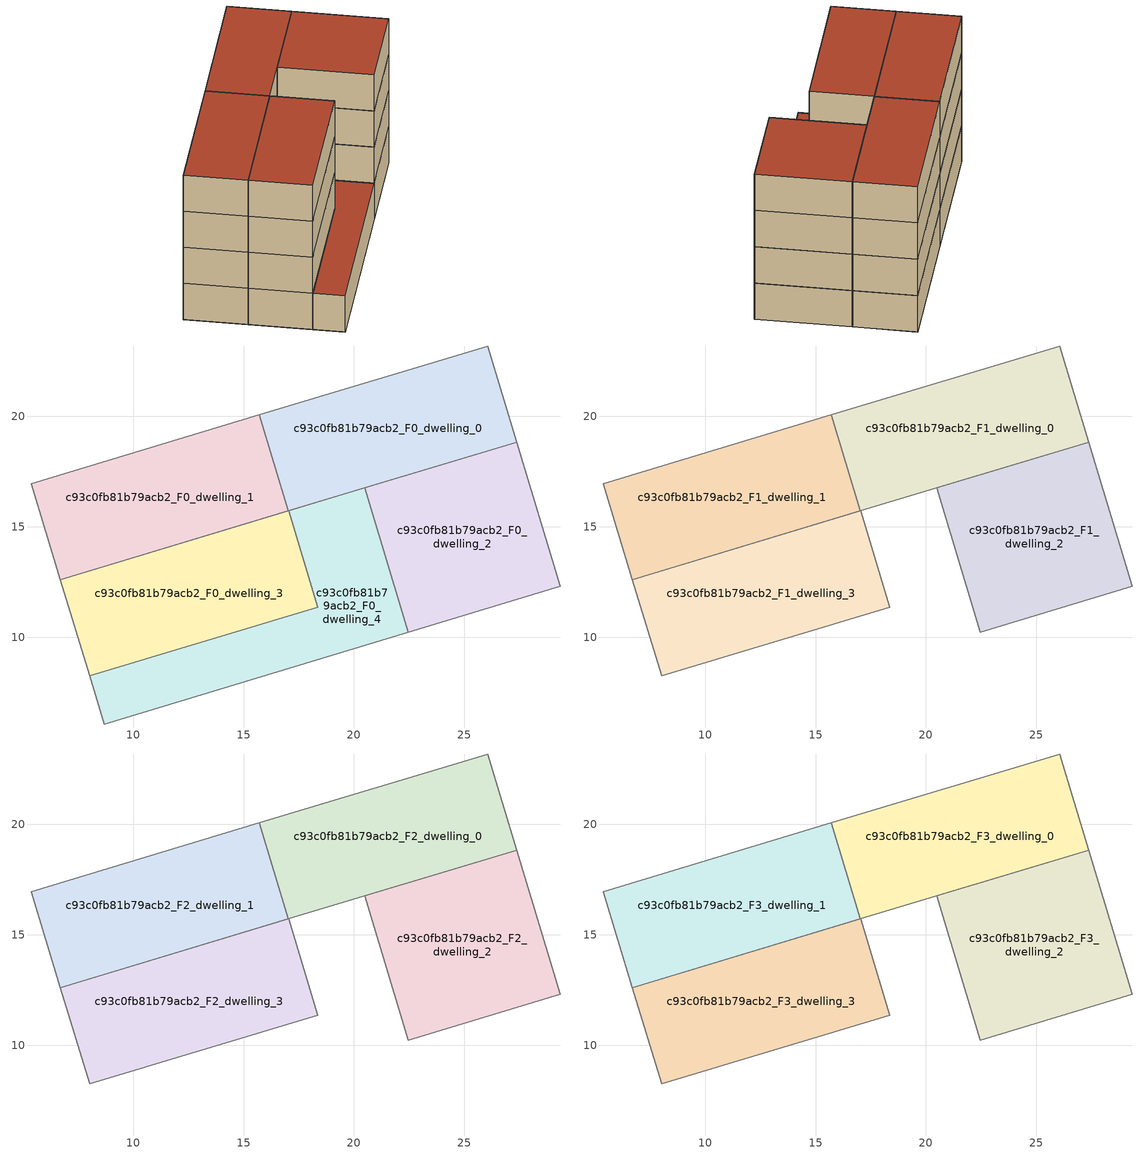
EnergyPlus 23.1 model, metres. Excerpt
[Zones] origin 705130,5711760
c93c0fb81b79acb2_F0_dwelling_0
 floor ground (EU_floor_Construction): 27.38,18.84 26.06,23.19 15.72,20.07 17.04,15.72 z0
 wall adiabatic (EU_wall_Construction): 15.72,20.07 26.06,23.19 27.38,18.84 17.04,15.72 z0:3
 wall to c93c0fb81b79acb2_F0_dwelling_1 (EU_wall_Construction): 17.03,15.72 15.72,20.07 z0:3
c93c0fb81b79acb2_F0_dwelling_1
 floor ground (EU_floor_Construction): 17.04,15.72 15.72,20.07 5.38,16.94 6.7,12.59 z0
 wall adiabatic (EU_wall_Construction): 17.04,15.72 6.7,12.59 5.38,16.94 15.72,20.07 z0:3
c93c0fb81b79acb2_F0_dwelling_2
 floor ground (EU_floor_Construction): 29.35,12.31 27.38,18.84 20.49,16.76 22.46,10.23 z0
 wall adiabatic (EU_wall_Construction): 20.49,16.76 27.38,18.84 29.35,12.31 22.46,10.23 z0:3
 wall to c93c0fb81b79acb2_F0_dwelling_4 (EU_wall_Construction): 22.46,10.23 20.49,16.76 z0:3
c93c0fb81b79acb2_F0_dwelling_3
 floor ground (EU_floor_Construction): 18.36,11.36 17.04,15.72 6.7,12.59 8.02,8.24 z0
 wall adiabatic (EU_wall_Construction): 8.02,8.24 6.7,12.59 17.04,15.72 z0:3
 wall to c93c0fb81b79acb2_F0_dwelling_4 (EU_wall_Construction): 17.04,15.72 18.36,11.36 8.02,8.24 z0:3
c93c0fb81b79acb2_F0_dwelling_4
 floor ground (EU_floor_Construction): 22.46,10.23 20.49,16.76 17.04,15.72 18.36,11.36 8.02,8.24 8.68,6.06 z0
 wall adiabatic (EU_wall_Construction): 17.04,15.72 20.49,16.76 / 22.46,10.23 8.68,6.06 8.02,8.24 z0:3
 roof outside (EU_roof_Construction): 20.49,16.76 22.46,10.23 8.68,6.06 8.02,8.24 18.36,11.36 17.04,15.72 z3
c93c0fb81b79acb2_F1_dwelling_0
 floor to c93c0fb81b79acb2_F0_dwelling_0 (EU_floor_Construction): 27.38,18.84 26.06,23.19 15.72,20.07 17.03,15.72 z3
 wall adiabatic (EU_wall_Construction): 15.72,20.07 26.06,23.19 27.38,18.84 17.04,15.72 z3:6
 wall to c93c0fb81b79acb2_F1_dwelling_1 (EU_wall_Construction): 17.03,15.72 15.72,20.07 z3:6
c93c0fb81b79acb2_F1_dwelling_1
 floor to c93c0fb81b79acb2_F0_dwelling_1 (EU_floor_Construction): 17.03,15.72 15.72,20.07 5.38,16.94 6.7,12.59 z3
 wall adiabatic (EU_wall_Construction): 17.04,15.72 6.7,12.59 5.38,16.94 15.72,20.07 z3:6
c93c0fb81b79acb2_F1_dwelling_2
 floor to c93c0fb81b79acb2_F0_dwelling_2 (EU_floor_Construction): 29.35,12.31 27.38,18.84 20.49,16.76 22.46,10.23 z3
 wall adiabatic (EU_wall_Construction): 29.35,12.31 22.46,10.23 20.49,16.76 27.38,18.84 29.35,12.31 z3:6
c93c0fb81b79acb2_F1_dwelling_3
 floor to c93c0fb81b79acb2_F0_dwelling_3 (EU_floor_Construction): 18.36,11.36 17.04,15.72 6.7,12.59 8.02,8.24 z3
 wall adiabatic (EU_wall_Construction): 18.36,11.36 8.02,8.24 6.7,12.59 17.04,15.72 18.36,11.36 z3:6
c93c0fb81b79acb2_F2_dwelling_0
 floor to c93c0fb81b79acb2_F1_dwelling_0 (EU_floor_Construction): 27.38,18.84 26.06,23.19 15.72,20.07 17.03,15.72 z6
 wall adiabatic (EU_wall_Construction): 15.72,20.07 26.06,23.19 27.38,18.84 17.04,15.72 z6:9
 wall to c93c0fb81b79acb2_F2_dwelling_1 (EU_wall_Construction): 17.03,15.72 15.72,20.07 z6:9
c93c0fb81b79acb2_F2_dwelling_1
 floor to c93c0fb81b79acb2_F1_dwelling_1 (EU_floor_Construction): 17.03,15.72 15.72,20.07 5.38,16.94 6.7,12.59 z6
 wall adiabatic (EU_wall_Construction): 17.04,15.72 6.7,12.59 5.38,16.94 15.72,20.07 z6:9
c93c0fb81b79acb2_F2_dwelling_2
 floor to c93c0fb81b79acb2_F1_dwelling_2 (EU_floor_Construction): 29.35,12.31 27.38,18.84 20.49,16.76 22.46,10.23 z6
 wall adiabatic (EU_wall_Construction): 29.35,12.31 22.46,10.23 20.49,16.76 27.38,18.84 29.35,12.31 z6:9
c93c0fb81b79acb2_F2_dwelling_3
 floor to c93c0fb81b79acb2_F1_dwelling_3 (EU_floor_Construction): 18.36,11.36 17.04,15.72 6.7,12.59 8.02,8.24 z6
 wall adiabatic (EU_wall_Construction): 18.36,11.36 8.02,8.24 6.7,12.59 17.04,15.72 18.36,11.36 z6:9
c93c0fb81b79acb2_F3_dwelling_0
 floor to c93c0fb81b79acb2_F2_dwelling_0 (EU_floor_Construction): 27.38,18.84 26.06,23.19 15.72,20.07 17.03,15.72 z9
 wall adiabatic (EU_wall_Construction): 15.72,20.07 26.06,23.19 27.38,18.84 17.04,15.72 z9:12
 wall to c93c0fb81b79acb2_F3_dwelling_1 (EU_wall_Construction): 17.03,15.72 15.72,20.07 z9:12
 roof outside (EU_roof_Construction): 26.06,23.19 27.38,18.84 17.04,15.72 15.72,20.07 z12
c93c0fb81b79acb2_F3_dwelling_1
 floor to c93c0fb81b79acb2_F2_dwelling_1 (EU_floor_Construction): 17.03,15.72 15.72,20.07 5.38,16.94 6.7,12.59 z9
 wall adiabatic (EU_wall_Construction): 17.04,15.72 6.7,12.59 5.38,16.94 15.72,20.07 z9:12
 roof outside (EU_roof_Construction): 15.72,20.07 17.04,15.72 6.7,12.59 5.38,16.94 z12
c93c0fb81b79acb2_F3_dwelling_2
 floor to c93c0fb81b79acb2_F2_dwelling_2 (EU_floor_Construction): 29.35,12.31 27.38,18.84 20.49,16.76 22.46,10.23 z9
 wall adiabatic (EU_wall_Construction): 29.35,12.31 22.46,10.23 20.49,16.76 27.38,18.84 29.35,12.31 z9:12
 roof outside (EU_roof_Construction): 27.38,18.84 29.35,12.31 22.46,10.23 20.49,16.76 z12
c93c0fb81b79acb2_F3_dwelling_3
 floor to c93c0fb81b79acb2_F2_dwelling_3 (EU_floor_Construction): 18.36,11.36 17.04,15.72 6.7,12.59 8.02,8.24 z9
 wall adiabatic (EU_wall_Construction): 18.36,11.36 8.02,8.24 6.7,12.59 17.04,15.72 18.36,11.36 z9:12
 roof outside (EU_roof_Construction): 17.04,15.72 18.36,11.36 8.02,8.24 6.7,12.59 z12
[Building]
EU S2 Campaign: North Axis=0; Terrain=City; Solar Distribution=FullExterior
[Site:Location]
London: Latitude=51.5; Longitude=-0.5; Time Zone=0; Elevation=25
[SizingPeriod:WeatherFileDays]
AnnualSizingPeriod: Begin Month=1; Begin Day of Month=1; End Month=12; End Day of Month=31; Day of Week for Start Day=Monday; Use Weather File Daylight Saving Period=No; Use Weather File Rain and Snow Indicators=No
[MATERIAL]
EU_InternalMass_Material: Roughness=MediumRough; Thickness=0.1; Conductivity=1; Density=1800; Specific Heat=900; Thermal Absorptance=0.9; Solar Absorptance=0.7; Visible Absorptance=0.7
[MATERIAL:NOMASS] Roughness=MediumRough; Thermal Absorptance=0.9; Solar Absorptance=0.7; Visible Absorptance=0.7
Name | Thermal Resistance
EU_wall_NoMass | 1.04674
EU_roof_NoMass | 4.32442
EU_floor_NoMass | 2.04616
[CONSTRUCTION]
EU_wall_Construction: EU_wall_NoMass
EU_roof_Construction: EU_roof_NoMass
EU_floor_Construction: EU_floor_NoMass
EU_InternalMass_Construction: EU_InternalMass_Material
[ZONE] Type=1; Multiplier=1; Ceiling Height=autocalculate; Floor Area=autocalculate; Part of Total Floor Area=Yes
Name | Volume
c93c0fb81b79acb2_F0_dwelling_0 | 147.331
c93c0fb81b79acb2_F1_dwelling_0; c93c0fb81b79acb2_F2_dwelling_0; c93c0fb81b79acb2_F3_dwelling_0 | 147.33
c93c0fb81b79acb2_F0_dwelling_1; c93c0fb81b79acb2_F1_dwelling_1; c93c0fb81b79acb2_F2_dwelling_1; c93c0fb81b79acb2_F3_dwelling_1 | 147.325
c93c0fb81b79acb2_F0_dwelling_2 | 147.337
c93c0fb81b79acb2_F1_dwelling_2; c93c0fb81b79acb2_F2_dwelling_2; c93c0fb81b79acb2_F3_dwelling_2 | 147.336
c93c0fb81b79acb2_F0_dwelling_3 | 147.341
c93c0fb81b79acb2_F1_dwelling_3; c93c0fb81b79acb2_F2_dwelling_3; c93c0fb81b79acb2_F3_dwelling_3 | 147.342
c93c0fb81b79acb2_F0_dwelling_4 | 147.345
[INTERNALMASS] Construction=EU_InternalMass_Construction
Name | Zone or ZoneList | Surface Area
c93c0fb81b79acb2_F0_dwelling_0_EU_InternalMass | c93c0fb81b79acb2_F0_dwelling_0 | 49.1104
c93c0fb81b79acb2_F0_dwelling_1_EU_InternalMass | c93c0fb81b79acb2_F0_dwelling_1 | 49.1073
c93c0fb81b79acb2_F0_dwelling_2_EU_InternalMass | c93c0fb81b79acb2_F0_dwelling_2 | 49.112
c93c0fb81b79acb2_F0_dwelling_3_EU_InternalMass | c93c0fb81b79acb2_F0_dwelling_3 | 49.1147
c93c0fb81b79acb2_F0_dwelling_4_EU_InternalMass | c93c0fb81b79acb2_F0_dwelling_4 | 49.1148
c93c0fb81b79acb2_F1_dwelling_0_EU_InternalMass | c93c0fb81b79acb2_F1_dwelling_0 | 61.3934
c93c0fb81b79acb2_F1_dwelling_1_EU_InternalMass | c93c0fb81b79acb2_F1_dwelling_1 | 61.3914
c93c0fb81b79acb2_F1_dwelling_2_EU_InternalMass | c93c0fb81b79acb2_F1_dwelling_2 | 61.3917
c93c0fb81b79acb2_F1_dwelling_3_EU_InternalMass | c93c0fb81b79acb2_F1_dwelling_3 | 61.3931
c93c0fb81b79acb2_F2_dwelling_0_EU_InternalMass | c93c0fb81b79acb2_F2_dwelling_0 | 61.3934
c93c0fb81b79acb2_F2_dwelling_1_EU_InternalMass | c93c0fb81b79acb2_F2_dwelling_1 | 61.3914
c93c0fb81b79acb2_F2_dwelling_2_EU_InternalMass | c93c0fb81b79acb2_F2_dwelling_2 | 61.3917
c93c0fb81b79acb2_F2_dwelling_3_EU_InternalMass | c93c0fb81b79acb2_F2_dwelling_3 | 61.3931
c93c0fb81b79acb2_F3_dwelling_0_EU_InternalMass | c93c0fb81b79acb2_F3_dwelling_0 | 61.3934
c93c0fb81b79acb2_F3_dwelling_1_EU_InternalMass | c93c0fb81b79acb2_F3_dwelling_1 | 61.3914
c93c0fb81b79acb2_F3_dwelling_2_EU_InternalMass | c93c0fb81b79acb2_F3_dwelling_2 | 61.3917
c93c0fb81b79acb2_F3_dwelling_3_EU_InternalMass | c93c0fb81b79acb2_F3_dwelling_3 | 61.3931
[OTHEREQUIPMENT] Fuel Type=Electricity; Design Level Calculation Method=Watts/Area; Power per Zone Floor Area=1; Fraction Latent=0; Fraction Radiant=0; Fraction Lost=0; Carbon Dioxide Generation Rate=0; EndUse Subcategory=EU_Step8_InternalGains
Name | Zone or ZoneList or Space or SpaceList | Schedule
EU_Step8_InternalGain_c93c0fb81b79acb2_F0_dwelling_0_f000 | c93c0fb81b79acb2_F0_dwelling_0 | EU_Step8_GainSchedule_c93c0fb81b79acb2_F0_dwelling_0_f000
EU_Step8_InternalGain_c93c0fb81b79acb2_F0_dwelling_1_f000 | c93c0fb81b79acb2_F0_dwelling_1 | EU_Step8_GainSchedule_c93c0fb81b79acb2_F0_dwelling_1_f000
EU_Step8_InternalGain_c93c0fb81b79acb2_F0_dwelling_2_f000 | c93c0fb81b79acb2_F0_dwelling_2 | EU_Step8_GainSchedule_c93c0fb81b79acb2_F0_dwelling_2_f000
EU_Step8_InternalGain_c93c0fb81b79acb2_F0_dwelling_3_f000 | c93c0fb81b79acb2_F0_dwelling_3 | EU_Step8_GainSchedule_c93c0fb81b79acb2_F0_dwelling_3_f000
EU_Step8_InternalGain_c93c0fb81b79acb2_F0_dwelling_4_f000 | c93c0fb81b79acb2_F0_dwelling_4 | EU_Step8_GainSchedule_c93c0fb81b79acb2_F0_dwelling_4_f000
EU_Step8_InternalGain_c93c0fb81b79acb2_F1_dwelling_0_f000 | c93c0fb81b79acb2_F1_dwelling_0 | EU_Step8_GainSchedule_c93c0fb81b79acb2_F1_dwelling_0_f000
EU_Step8_InternalGain_c93c0fb81b79acb2_F1_dwelling_1_f000 | c93c0fb81b79acb2_F1_dwelling_1 | EU_Step8_GainSchedule_c93c0fb81b79acb2_F1_dwelling_1_f000
EU_Step8_InternalGain_c93c0fb81b79acb2_F1_dwelling_2_f000 | c93c0fb81b79acb2_F1_dwelling_2 | EU_Step8_GainSchedule_c93c0fb81b79acb2_F1_dwelling_2_f000
EU_Step8_InternalGain_c93c0fb81b79acb2_F1_dwelling_3_f000 | c93c0fb81b79acb2_F1_dwelling_3 | EU_Step8_GainSchedule_c93c0fb81b79acb2_F1_dwelling_3_f000
EU_Step8_InternalGain_c93c0fb81b79acb2_F2_dwelling_0_f000 | c93c0fb81b79acb2_F2_dwelling_0 | EU_Step8_GainSchedule_c93c0fb81b79acb2_F2_dwelling_0_f000
EU_Step8_InternalGain_c93c0fb81b79acb2_F2_dwelling_1_f000 | c93c0fb81b79acb2_F2_dwelling_1 | EU_Step8_GainSchedule_c93c0fb81b79acb2_F2_dwelling_1_f000
EU_Step8_InternalGain_c93c0fb81b79acb2_F2_dwelling_2_f000 | c93c0fb81b79acb2_F2_dwelling_2 | EU_Step8_GainSchedule_c93c0fb81b79acb2_F2_dwelling_2_f000
EU_Step8_InternalGain_c93c0fb81b79acb2_F2_dwelling_3_f000 | c93c0fb81b79acb2_F2_dwelling_3 | EU_Step8_GainSchedule_c93c0fb81b79acb2_F2_dwelling_3_f000
EU_Step8_InternalGain_c93c0fb81b79acb2_F3_dwelling_0_f000 | c93c0fb81b79acb2_F3_dwelling_0 | EU_Step8_GainSchedule_c93c0fb81b79acb2_F3_dwelling_0_f000
EU_Step8_InternalGain_c93c0fb81b79acb2_F3_dwelling_1_f000 | c93c0fb81b79acb2_F3_dwelling_1 | EU_Step8_GainSchedule_c93c0fb81b79acb2_F3_dwelling_1_f000
EU_Step8_InternalGain_c93c0fb81b79acb2_F3_dwelling_2_f000 | c93c0fb81b79acb2_F3_dwelling_2 | EU_Step8_GainSchedule_c93c0fb81b79acb2_F3_dwelling_2_f000
EU_Step8_InternalGain_c93c0fb81b79acb2_F3_dwelling_3_f000 | c93c0fb81b79acb2_F3_dwelling_3 | EU_Step8_GainSchedule_c93c0fb81b79acb2_F3_dwelling_3_f000
[ZONEVENTILATION:DESIGNFLOWRATE] Schedule=EU_AlwaysOn; Design Flow Rate Calculation Method=AirChanges/Hour; Air Changes per Hour=0.488719; Ventilation Type=Natural; Fan Pressure Rise=0; Fan Total Efficiency=1; Constant Term Coefficient=1; Temperature Term Coefficient=0; Velocity Term Coefficient=0; Velocity Squared Term Coefficient=0; Minimum Indoor Temperature=-100; Maximum Indoor Temperature=100; Delta Temperature=-100; Minimum Outdoor Temperature=-100; Maximum Outdoor Temperature=100; Maximum Wind Speed=40
Name | Zone or ZoneList or Space or SpaceList
EU_ConstantAir_c93c0fb81b79acb2_F0_dwelling_0 | c93c0fb81b79acb2_F0_dwelling_0
EU_ConstantAir_c93c0fb81b79acb2_F0_dwelling_1 | c93c0fb81b79acb2_F0_dwelling_1
EU_ConstantAir_c93c0fb81b79acb2_F0_dwelling_2 | c93c0fb81b79acb2_F0_dwelling_2
EU_ConstantAir_c93c0fb81b79acb2_F0_dwelling_3 | c93c0fb81b79acb2_F0_dwelling_3
EU_ConstantAir_c93c0fb81b79acb2_F0_dwelling_4 | c93c0fb81b79acb2_F0_dwelling_4
EU_ConstantAir_c93c0fb81b79acb2_F1_dwelling_0 | c93c0fb81b79acb2_F1_dwelling_0
EU_ConstantAir_c93c0fb81b79acb2_F1_dwelling_1 | c93c0fb81b79acb2_F1_dwelling_1
EU_ConstantAir_c93c0fb81b79acb2_F1_dwelling_2 | c93c0fb81b79acb2_F1_dwelling_2
EU_ConstantAir_c93c0fb81b79acb2_F1_dwelling_3 | c93c0fb81b79acb2_F1_dwelling_3
EU_ConstantAir_c93c0fb81b79acb2_F2_dwelling_0 | c93c0fb81b79acb2_F2_dwelling_0
EU_ConstantAir_c93c0fb81b79acb2_F2_dwelling_1 | c93c0fb81b79acb2_F2_dwelling_1
EU_ConstantAir_c93c0fb81b79acb2_F2_dwelling_2 | c93c0fb81b79acb2_F2_dwelling_2
EU_ConstantAir_c93c0fb81b79acb2_F2_dwelling_3 | c93c0fb81b79acb2_F2_dwelling_3
EU_ConstantAir_c93c0fb81b79acb2_F3_dwelling_0 | c93c0fb81b79acb2_F3_dwelling_0
EU_ConstantAir_c93c0fb81b79acb2_F3_dwelling_1 | c93c0fb81b79acb2_F3_dwelling_1
EU_ConstantAir_c93c0fb81b79acb2_F3_dwelling_2 | c93c0fb81b79acb2_F3_dwelling_2
EU_ConstantAir_c93c0fb81b79acb2_F3_dwelling_3 | c93c0fb81b79acb2_F3_dwelling_3
[HVACTEMPLATE:THERMOSTAT] Constant Heating Setpoint=20; Constant Cooling Setpoint=50
EU_HeatOnly_c93c0fb81b79acb2_F0_dwelling_0; EU_HeatOnly_c93c0fb81b79acb2_F0_dwelling_1; EU_HeatOnly_c93c0fb81b79acb2_F0_dwelling_2; EU_HeatOnly_c93c0fb81b79acb2_F0_dwelling_3; EU_HeatOnly_c93c0fb81b79acb2_F0_dwelling_4; EU_HeatOnly_c93c0fb81b79acb2_F1_dwelling_0; EU_HeatOnly_c93c0fb81b79acb2_F1_dwelling_1; EU_HeatOnly_c93c0fb81b79acb2_F1_dwelling_2; EU_HeatOnly_c93c0fb81b79acb2_F1_dwelling_3; EU_HeatOnly_c93c0fb81b79acb2_F2_dwelling_0; EU_HeatOnly_c93c0fb81b79acb2_F2_dwelling_1; EU_HeatOnly_c93c0fb81b79acb2_F2_dwelling_2; EU_HeatOnly_c93c0fb81b79acb2_F2_dwelling_3; EU_HeatOnly_c93c0fb81b79acb2_F3_dwelling_0; EU_HeatOnly_c93c0fb81b79acb2_F3_dwelling_1; EU_HeatOnly_c93c0fb81b79acb2_F3_dwelling_2; EU_HeatOnly_c93c0fb81b79acb2_F3_dwelling_3
[HVACTEMPLATE:ZONE:IDEALLOADSAIRSYSTEM] System Availability Schedule=EU_AlwaysOn; Maximum Heating Supply Air Temperature=50; Minimum Cooling Supply Air Temperature=13; Maximum Heating Supply Air Humidity Ratio=0.0156; Minimum Cooling Supply Air Humidity Ratio=0.0077; Heating Limit=NoLimit; Cooling Limit=NoLimit; Heating Availability Schedule=EU_AlwaysOn; Cooling Availability Schedule=EU_CoolingOff; Dehumidification Control Type=ConstantSensibleHeatRatio; Cooling Sensible Heat Ratio=0.7; Dehumidification Setpoint=60; Humidification Control Type=None; Humidification Setpoint=30; Outdoor Air Method=None; Outdoor Air Flow Rate per Person=0.00944; Outdoor Air Flow Rate per Zone Floor Area=0; Outdoor Air Flow Rate per Zone=0; Demand Controlled Ventilation Type=None; Outdoor Air Economizer Type=NoEconomizer; Heat Recovery Type=None; Sensible Heat Recovery Effectiveness=0.7; Latent Heat Recovery Effectiveness=0.65
Name | Template Thermostat
c93c0fb81b79acb2_F0_dwelling_0 | EU_HeatOnly_c93c0fb81b79acb2_F0_dwelling_0
c93c0fb81b79acb2_F0_dwelling_1 | EU_HeatOnly_c93c0fb81b79acb2_F0_dwelling_1
c93c0fb81b79acb2_F0_dwelling_2 | EU_HeatOnly_c93c0fb81b79acb2_F0_dwelling_2
c93c0fb81b79acb2_F0_dwelling_3 | EU_HeatOnly_c93c0fb81b79acb2_F0_dwelling_3
c93c0fb81b79acb2_F0_dwelling_4 | EU_HeatOnly_c93c0fb81b79acb2_F0_dwelling_4
c93c0fb81b79acb2_F1_dwelling_0 | EU_HeatOnly_c93c0fb81b79acb2_F1_dwelling_0
c93c0fb81b79acb2_F1_dwelling_1 | EU_HeatOnly_c93c0fb81b79acb2_F1_dwelling_1
c93c0fb81b79acb2_F1_dwelling_2 | EU_HeatOnly_c93c0fb81b79acb2_F1_dwelling_2
c93c0fb81b79acb2_F1_dwelling_3 | EU_HeatOnly_c93c0fb81b79acb2_F1_dwelling_3
c93c0fb81b79acb2_F2_dwelling_0 | EU_HeatOnly_c93c0fb81b79acb2_F2_dwelling_0
c93c0fb81b79acb2_F2_dwelling_1 | EU_HeatOnly_c93c0fb81b79acb2_F2_dwelling_1
c93c0fb81b79acb2_F2_dwelling_2 | EU_HeatOnly_c93c0fb81b79acb2_F2_dwelling_2
c93c0fb81b79acb2_F2_dwelling_3 | EU_HeatOnly_c93c0fb81b79acb2_F2_dwelling_3
c93c0fb81b79acb2_F3_dwelling_0 | EU_HeatOnly_c93c0fb81b79acb2_F3_dwelling_0
c93c0fb81b79acb2_F3_dwelling_1 | EU_HeatOnly_c93c0fb81b79acb2_F3_dwelling_1
c93c0fb81b79acb2_F3_dwelling_2 | EU_HeatOnly_c93c0fb81b79acb2_F3_dwelling_2
c93c0fb81b79acb2_F3_dwelling_3 | EU_HeatOnly_c93c0fb81b79acb2_F3_dwelling_3
[SIZING:ZONE] Zone Cooling Design Supply Air Temperature Input Method=SupplyAirTemperature; Zone Cooling Design Supply Air Temperature=13; Zone Heating Design Supply Air Temperature Input Method=SupplyAirTemperature; Zone Heating Design Supply Air Temperature=50; Zone Cooling Design Supply Air Humidity Ratio=0.008; Zone Heating Design Supply Air Humidity Ratio=0.008; Cooling Design Air Flow Method=DesignDay; Cooling Design Air Flow Rate=0; Cooling Minimum Air Flow per Zone Floor Area=0.000762; Cooling Minimum Air Flow=0; Cooling Minimum Air Flow Fraction=0.2; Heating Design Air Flow Method=DesignDay; Heating Design Air Flow Rate=0; Heating Maximum Air Flow per Zone Floor Area=0.002032; Heating Maximum Air Flow=0.141576; Heating Maximum Air Flow Fraction=0.3; Account for Dedicated Outdoor Air System=No; Dedicated Outdoor Air System Control Strategy=NeutralSupplyAir; Dedicated Outdoor Air Low Setpoint Temperature for Design=autosize; Dedicated Outdoor Air High Setpoint Temperature for Design=autosize; Zone Load Sizing Method=Sensible Load Only No Latent Load; Zone Latent Cooling Design Supply Air Humidity Ratio Input Method=HumidityRatioDifference; Zone Cooling Design Supply Air Humidity Ratio Difference=0.005; Zone Latent Heating Design Supply Air Humidity Ratio Input Method=HumidityRatioDifference; Zone Humidification Design Supply Air Humidity Ratio Difference=0.005
c93c0fb81b79acb2_F0_dwelling_0; c93c0fb81b79acb2_F0_dwelling_1; c93c0fb81b79acb2_F0_dwelling_2; c93c0fb81b79acb2_F0_dwelling_3; c93c0fb81b79acb2_F0_dwelling_4; c93c0fb81b79acb2_F1_dwelling_0; c93c0fb81b79acb2_F1_dwelling_1; c93c0fb81b79acb2_F1_dwelling_2; c93c0fb81b79acb2_F1_dwelling_3; c93c0fb81b79acb2_F2_dwelling_0; c93c0fb81b79acb2_F2_dwelling_1; c93c0fb81b79acb2_F2_dwelling_2; c93c0fb81b79acb2_F2_dwelling_3; c93c0fb81b79acb2_F3_dwelling_0; c93c0fb81b79acb2_F3_dwelling_1; c93c0fb81b79acb2_F3_dwelling_2; c93c0fb81b79acb2_F3_dwelling_3
[SCHEDULE:CONSTANT]
Name | Hourly Value
EU_AlwaysOn | 1
EU_CoolingOff | 0
[SCHEDULE:FILE] Column Number=1; Rows to Skip at Top=0; Number of Hours of Data=8760; Column Separator=Comma; Interpolate to Timestep=No; Minutes per Item=60; Adjust Schedule for Daylight Savings=Yes
Name | File
EU_Step8_GainSchedule_c93c0fb81b79acb2_F0_dwelling_0_f000 | ../../schedules/c93c0fb81b79acb2/c93c0fb81b79acb2_F0_dwelling_0_f000_gain.csv
EU_Step8_GainSchedule_c93c0fb81b79acb2_F0_dwelling_1_f000 | ../../schedules/c93c0fb81b79acb2/c93c0fb81b79acb2_F0_dwelling_1_f000_gain.csv
EU_Step8_GainSchedule_c93c0fb81b79acb2_F0_dwelling_2_f000 | ../../schedules/c93c0fb81b79acb2/c93c0fb81b79acb2_F0_dwelling_2_f000_gain.csv
EU_Step8_GainSchedule_c93c0fb81b79acb2_F0_dwelling_3_f000 | ../../schedules/c93c0fb81b79acb2/c93c0fb81b79acb2_F0_dwelling_3_f000_gain.csv
EU_Step8_GainSchedule_c93c0fb81b79acb2_F0_dwelling_4_f000 | ../../schedules/c93c0fb81b79acb2/c93c0fb81b79acb2_F0_dwelling_4_f000_gain.csv
EU_Step8_GainSchedule_c93c0fb81b79acb2_F1_dwelling_0_f000 | ../../schedules/c93c0fb81b79acb2/c93c0fb81b79acb2_F1_dwelling_0_f000_gain.csv
EU_Step8_GainSchedule_c93c0fb81b79acb2_F1_dwelling_1_f000 | ../../schedules/c93c0fb81b79acb2/c93c0fb81b79acb2_F1_dwelling_1_f000_gain.csv
EU_Step8_GainSchedule_c93c0fb81b79acb2_F1_dwelling_2_f000 | ../../schedules/c93c0fb81b79acb2/c93c0fb81b79acb2_F1_dwelling_2_f000_gain.csv
EU_Step8_GainSchedule_c93c0fb81b79acb2_F1_dwelling_3_f000 | ../../schedules/c93c0fb81b79acb2/c93c0fb81b79acb2_F1_dwelling_3_f000_gain.csv
EU_Step8_GainSchedule_c93c0fb81b79acb2_F2_dwelling_0_f000 | ../../schedules/c93c0fb81b79acb2/c93c0fb81b79acb2_F2_dwelling_0_f000_gain.csv
EU_Step8_GainSchedule_c93c0fb81b79acb2_F2_dwelling_1_f000 | ../../schedules/c93c0fb81b79acb2/c93c0fb81b79acb2_F2_dwelling_1_f000_gain.csv
EU_Step8_GainSchedule_c93c0fb81b79acb2_F2_dwelling_2_f000 | ../../schedules/c93c0fb81b79acb2/c93c0fb81b79acb2_F2_dwelling_2_f000_gain.csv
EU_Step8_GainSchedule_c93c0fb81b79acb2_F2_dwelling_3_f000 | ../../schedules/c93c0fb81b79acb2/c93c0fb81b79acb2_F2_dwelling_3_f000_gain.csv
EU_Step8_GainSchedule_c93c0fb81b79acb2_F3_dwelling_0_f000 | ../../schedules/c93c0fb81b79acb2/c93c0fb81b79acb2_F3_dwelling_0_f000_gain.csv
EU_Step8_GainSchedule_c93c0fb81b79acb2_F3_dwelling_1_f000 | ../../schedules/c93c0fb81b79acb2/c93c0fb81b79acb2_F3_dwelling_1_f000_gain.csv
EU_Step8_GainSchedule_c93c0fb81b79acb2_F3_dwelling_2_f000 | ../../schedules/c93c0fb81b79acb2/c93c0fb81b79acb2_F3_dwelling_2_f000_gain.csv
EU_Step8_GainSchedule_c93c0fb81b79acb2_F3_dwelling_3_f000 | ../../schedules/c93c0fb81b79acb2/c93c0fb81b79acb2_F3_dwelling_3_f000_gain.csv
